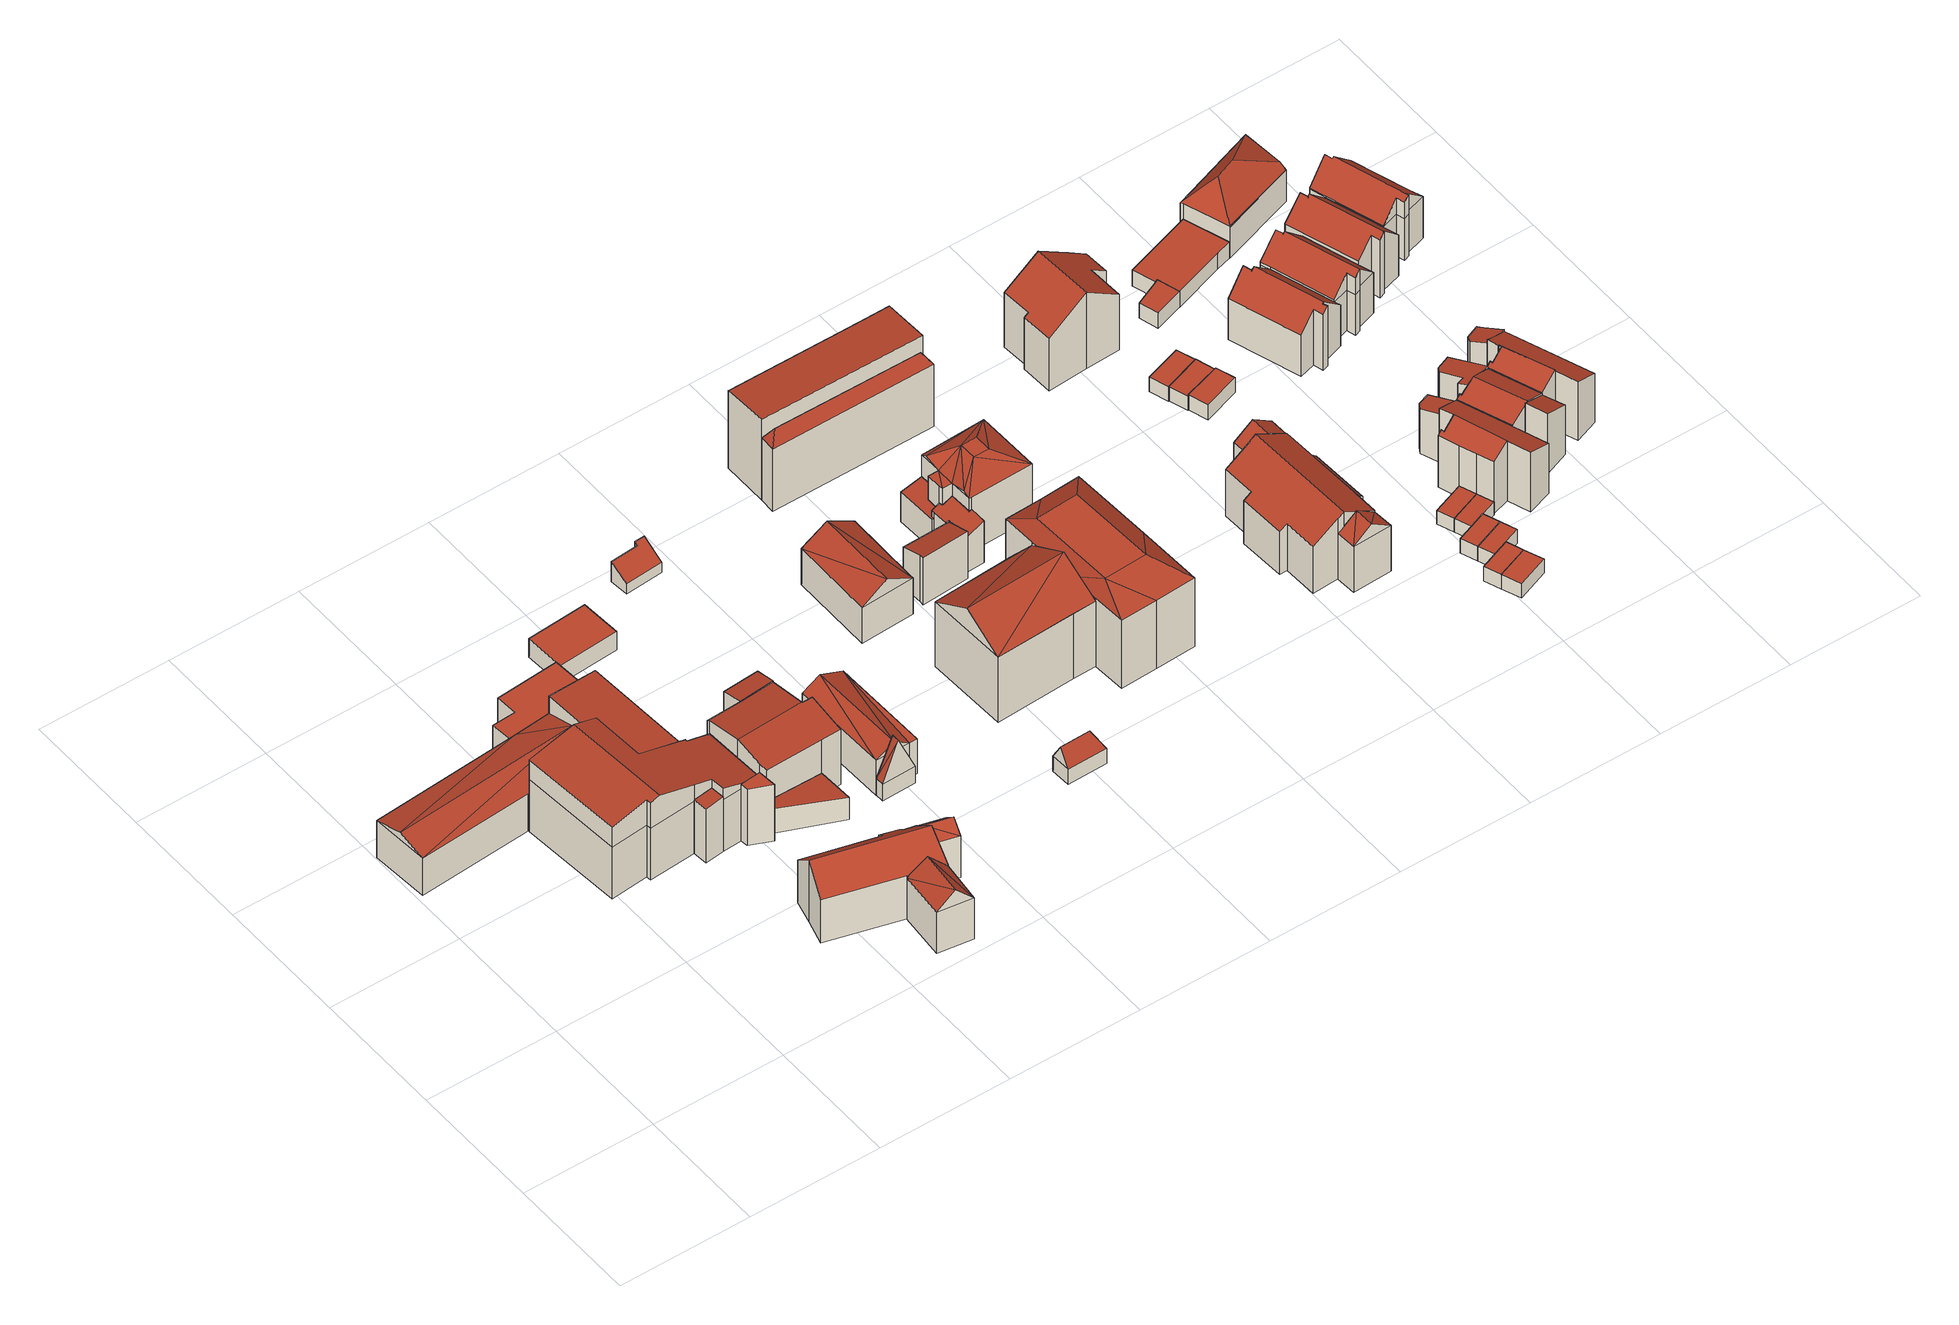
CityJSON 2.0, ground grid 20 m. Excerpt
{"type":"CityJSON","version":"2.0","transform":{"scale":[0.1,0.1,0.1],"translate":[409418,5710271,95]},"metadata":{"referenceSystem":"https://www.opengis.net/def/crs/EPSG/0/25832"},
"CityObjects":{
"building1":{"type":"Building","attributes":{"Gemeindeschluessel":"05978036","Geometrietyp2DReferenz":"3000","function":"31001_2000","roofType":"5000","measuredHeight":7.83},"geometry":[{"type":"MultiSurface","lod":"2","boundaries":[[[0,1,2,3]],[[1,4,5,2]],[[4,6,7,5]],[[6,8,9,7]],[[8,10,11,9]],[[10,0,3,11]],[[12,1,0]],[[12,0,13]],[[13,0,10]],[[8,6,4,12]],[[12,13,8]],[[1,12,4]],[[8,13,10]],[[3,2,5,7,9,11]]],"semantics":{"surfaces":[{"type":"WallSurface"},{"type":"RoofSurface"},{"type":"GroundSurface"}],"values":[0,0,0,0,0,0,1,1,1,1,1,0,0,2]}}]},
"building2":{"type":"Building","attributes":{"Gemeindeschluessel":"05978036","Geometrietyp2DReferenz":"3000","function":"31001_1100"},"children":["building2-1","building2-2","building2-3"]},
"building2-1":{"type":"BuildingPart","attributes":{"roofType":"2100","measuredHeight":9.57},"parents":["building2"],"geometry":[{"type":"MultiSurface","lod":"2","boundaries":[[[14,15,16,17,18]],[[15,19,20,21,16]],[[22,19,15,14]],[[17,16,21,23]],[[24,23,21,20]],[[24,20,19,22]],[[18,17,23,24]],[[18,24,22,14]]],"semantics":{"surfaces":[{"type":"WallSurface"},{"type":"RoofSurface"},{"type":"GroundSurface"},{"type":"ClosureSurface"}],"values":[0,0,1,2,3,3,3,3]}}]},
"building2-2":{"type":"BuildingPart","attributes":{"roofType":"1000","measuredHeight":9.92},"parents":["building2"],"geometry":[{"type":"MultiSurface","lod":"2","boundaries":[[[25,26,27,28,29]],[[30,31,32,33,34]],[[31,25,29,32]],[[31,30,35,26,25]],[[29,28,33,32]],[[34,35,30]],[[34,33,28,27]],[[27,26,35,34]]],"semantics":{"surfaces":[{"type":"WallSurface"},{"type":"RoofSurface"},{"type":"GroundSurface"},{"type":"ClosureSurface"}],"values":[0,0,0,1,2,0,3,3]}}]},
"building2-3":{"type":"BuildingPart","attributes":{"roofType":"5000","measuredHeight":13.91},"parents":["building2"],"geometry":[{"type":"MultiSurface","lod":"2","boundaries":[[[20,36,37,21]],[[36,38,39,37]],[[38,40,41,39]],[[40,42,43,41]],[[42,44,45,43]],[[44,46,47,45]],[[46,48,49,47]],[[48,50,51,49]],[[50,52,53,51]],[[52,34,33,53]],[[27,18,17,28]],[[54,55,56,57,58,59]],[[52,60,61,62,63,55,54,64,65,66,67,35,34]],[[27,26,67,66,14,18]],[[20,19,64,54,59,36]],[[42,56,55,63,44]],[[44,63,62,46]],[[46,62,61,48]],[[48,61,60,50]],[[50,60,52]],[[36,59,58,38]],[[38,58,57,40]],[[40,57,56,42]],[[23,21,37,39,41,43,45,47,49,51,53,33,28,17]],[[21,23,24,20]],[[28,33,34,27]],[[23,17,18,24]],[[26,35,67]],[[34,35,26,27]],[[22,14,66,65]],[[18,14,22,24]],[[19,22,65,64]],[[24,22,19,20]]],"semantics":{"surfaces":[{"type":"WallSurface"},{"type":"RoofSurface"},{"type":"GroundSurface"},{"type":"ClosureSurface"}],"values":[0,0,0,0,0,0,0,0,0,0,0,1,1,0,0,0,0,0,0,0,0,0,0,2,3,3,3,0,3,0,3,0,3]}}]},
"building3":{"type":"Building","attributes":{"Gemeindeschluessel":"05978036","Geometrietyp2DReferenz":"3000","function":"31001_2000","roofType":"2100","measuredHeight":9.12},"geometry":[{"type":"MultiSurface","lod":"2","boundaries":[[[68,69,70,71]],[[69,72,73,70]],[[72,74,75,73]],[[74,76,77,75]],[[76,78,79,77]],[[78,68,71,79]],[[78,76,74,72,69,68]],[[71,70,73,75,77,79]]],"semantics":{"surfaces":[{"type":"WallSurface"},{"type":"RoofSurface"},{"type":"GroundSurface"}],"values":[0,0,0,0,0,0,1,2]}}]},
"building4":{"type":"Building","attributes":{"Gemeindeschluessel":"05978036","Geometrietyp2DReferenz":"3000","function":"31001_2000","roofType":"1000","measuredHeight":4.93},"geometry":[{"type":"MultiSurface","lod":"2","boundaries":[[[80,81,82,83]],[[81,84,85,82]],[[84,86,87,85]],[[86,88,89,87]],[[88,90,91,89]],[[90,92,93,91]],[[92,80,83,93]],[[92,90,88,86,84,81,80]],[[83,82,85,87,89,91,93]]],"semantics":{"surfaces":[{"type":"WallSurface"},{"type":"RoofSurface"},{"type":"GroundSurface"}],"values":[0,0,0,0,0,0,0,1,2]}}]},
"building5":{"type":"Building","attributes":{"Gemeindeschluessel":"05978036","Geometrietyp2DReferenz":"3000","function":"31001_1000"},"children":["building5-1","building5-2","building5-3"]},
"building5-1":{"type":"BuildingPart","attributes":{"roofType":"3100","measuredHeight":8.98},"parents":["building5"],"geometry":[{"type":"MultiSurface","lod":"2","boundaries":[[[94,95,96,97]],[[98,99,100,101]],[[99,94,97,100]],[[94,99,102]],[[103,94,102]],[[94,103,95]],[[98,102,99]],[[102,98,103]],[[97,96,101,100]],[[101,96,95,98]],[[103,98,95]]],"semantics":{"surfaces":[{"type":"WallSurface"},{"type":"RoofSurface"},{"type":"GroundSurface"},{"type":"ClosureSurface"}],"values":[0,0,0,0,1,1,1,1,2,3,3]}}]},
"building5-2":{"type":"BuildingPart","attributes":{"roofType":"3100","measuredHeight":10.87},"parents":["building5"],"geometry":[{"type":"MultiSurface","lod":"2","boundaries":[[[104,105,106,107]],[[105,108,109,106]],[[108,110,111,109]],[[110,112,113,111]],[[112,114,115,113]],[[114,116,117,115]],[[116,118,98,101,117]],[[119,120,121,96,95]],[[120,122,123,124,121]],[[125,104,107,126,127]],[[120,119,103,118,116,114,112,110,108,105]],[[105,104,125,128,129,122,120]],[[107,106,109,111,113,115,117,101,96,121,124,126]],[[95,103,119]],[[103,98,118]],[[95,96,101,98]],[[95,98,103]],[[127,128,125]],[[129,123,122]],[[127,126,124,123]],[[127,123,129,128]]],"semantics":{"surfaces":[{"type":"WallSurface"},{"type":"RoofSurface"},{"type":"GroundSurface"},{"type":"ClosureSurface"}],"values":[0,0,0,0,0,0,0,0,0,0,1,1,2,0,0,3,3,0,0,3,3]}}]},
"building5-3":{"type":"BuildingPart","attributes":{"roofType":"3100","measuredHeight":9.84},"parents":["building5"],"geometry":[{"type":"MultiSurface","lod":"2","boundaries":[[[130,127,126,131]],[[123,132,133,124]],[[132,130,131,133]],[[130,132,134]],[[127,134,135,128]],[[134,127,130]],[[135,132,123,129]],[[132,135,134]],[[131,126,124,133]],[[124,126,127,123]],[[135,129,128]],[[128,129,123,127]]],"semantics":{"surfaces":[{"type":"WallSurface"},{"type":"RoofSurface"},{"type":"GroundSurface"},{"type":"ClosureSurface"}],"values":[0,0,0,0,1,1,1,1,2,3,0,3]}}]},
"building6":{"type":"Building","attributes":{"Gemeindeschluessel":"05978036","Geometrietyp2DReferenz":"3000","function":"31001_2000"},"children":["building6-1","building6-2"]},
"building6-1":{"type":"BuildingPart","attributes":{"roofType":"3100","measuredHeight":10.81},"parents":["building6"],"geometry":[{"type":"MultiSurface","lod":"2","boundaries":[[[136,137,138,139,140]],[[141,142,143,144,145]],[[142,146,147,143]],[[146,148,149,147]],[[148,150,151,149]],[[150,152,153,151]],[[152,154,155,153]],[[154,156,157,155]],[[156,158,159,157]],[[158,160,161,159]],[[160,162,163,161]],[[162,136,140,163]],[[158,156,154,152,150,148,146]],[[146,142,141,137,136,162,160,158]],[[140,139,144,143,147,149,151,153,155,157,159,161,163]],[[145,138,137,141]],[[145,144,139,138]]],"semantics":{"surfaces":[{"type":"WallSurface"},{"type":"RoofSurface"},{"type":"GroundSurface"},{"type":"ClosureSurface"}],"values":[0,0,0,0,0,0,0,0,0,0,0,0,1,1,2,0,3]}}]},
"building6-2":{"type":"BuildingPart","attributes":{"roofType":"2100","measuredHeight":4.28},"parents":["building6"],"geometry":[{"type":"MultiSurface","lod":"2","boundaries":[[[164,165,166,167]],[[165,168,169,166]],[[168,145,144,169]],[[138,164,167,139]],[[138,145,168,165,164]],[[167,166,169,144,139]],[[138,139,144,145]]],"semantics":{"surfaces":[{"type":"WallSurface"},{"type":"RoofSurface"},{"type":"GroundSurface"},{"type":"ClosureSurface"}],"values":[0,0,0,0,1,2,3]}}]},
"building7":{"type":"Building","attributes":{"Gemeindeschluessel":"05978036","Geometrietyp2DReferenz":"3000","function":"31001_2000","roofType":"2100","measuredHeight":8.6},"geometry":[{"type":"MultiSurface","lod":"2","boundaries":[[[170,171,172,173]],[[171,174,175,172]],[[174,176,177,175]],[[176,178,179,177]],[[178,170,173,179]],[[178,176,174,171,170]],[[173,172,175,177,179]]],"semantics":{"surfaces":[{"type":"WallSurface"},{"type":"RoofSurface"},{"type":"GroundSurface"}],"values":[0,0,0,0,0,1,2]}}]},
"building8":{"type":"Building","attributes":{"Gemeindeschluessel":"05978036","Geometrietyp2DReferenz":"3000","function":"31001_2000","roofType":"1000","measuredHeight":3.23},"geometry":[{"type":"MultiSurface","lod":"2","boundaries":[[[180,181,182,183]],[[181,184,185,182]],[[184,186,187,185]],[[186,180,183,187]],[[186,184,181,180]],[[183,182,185,187]]],"semantics":{"surfaces":[{"type":"WallSurface"},{"type":"RoofSurface"},{"type":"GroundSurface"}],"values":[0,0,0,0,1,2]}}]},
"building9":{"type":"Building","attributes":{"Gemeindeschluessel":"05978036","Geometrietyp2DReferenz":"3000","function":"31001_9998","roofType":"3100","measuredHeight":8.99},"geometry":[{"type":"MultiSurface","lod":"2","boundaries":[[[188,189,190,191]],[[189,192,193,190]],[[192,194,195,193]],[[194,188,191,195]],[[192,189,196]],[[188,194,197]],[[197,189,188]],[[189,197,196]],[[194,196,197]],[[196,194,192]],[[191,190,193,195]]],"semantics":{"surfaces":[{"type":"WallSurface"},{"type":"RoofSurface"},{"type":"GroundSurface"}],"values":[0,0,0,0,0,0,1,1,1,1,2]}}]},
"building10":{"type":"Building","attributes":{"Gemeindeschluessel":"05978036","Geometrietyp2DReferenz":"3000","function":"31001_1100","roofType":"5000","measuredHeight":7.71},"geometry":[{"type":"MultiSurface","lod":"2","boundaries":[[[198,199,200,201]],[[199,202,203,200]],[[202,204,205,203]],[[204,206,207,205]],[[206,198,201,207]],[[202,206,204]],[[202,208,206]],[[208,202,209]],[[209,198,208]],[[198,209,199]],[[198,206,208]],[[202,199,209]],[[201,200,203,205,207]]],"semantics":{"surfaces":[{"type":"WallSurface"},{"type":"RoofSurface"},{"type":"GroundSurface"}],"values":[0,0,0,0,0,1,1,1,1,1,0,0,2]}}]},
"building11":{"type":"Building","attributes":{"Gemeindeschluessel":"05978036","Geometrietyp2DReferenz":"3000","function":"31001_2460","roofType":"2100","measuredHeight":3.79},"geometry":[{"type":"MultiSurface","lod":"2","boundaries":[[[210,211,212,213]],[[211,214,215,212]],[[214,216,217,215]],[[216,218,219,217]],[[218,220,221,219]],[[220,210,213,221]],[[220,218,216,214,211,210]],[[213,212,215,217,219,221]]],"semantics":{"surfaces":[{"type":"WallSurface"},{"type":"RoofSurface"},{"type":"GroundSurface"}],"values":[0,0,0,0,0,0,1,2]}}]},
"building12":{"type":"Building","attributes":{"Gemeindeschluessel":"05978036","Geometrietyp2DReferenz":"3000","function":"31001_2460","roofType":"5000","measuredHeight":5.43},"geometry":[{"type":"MultiSurface","lod":"2","boundaries":[[[222,223,224,225]],[[223,226,227,224]],[[226,228,229,227]],[[228,230,231,229]],[[230,222,225,231]],[[232,233,230,228]],[[232,228,226]],[[226,233,232]],[[223,233,226]],[[233,223,222]],[[233,222,230]],[[225,224,227,229,231]]],"semantics":{"surfaces":[{"type":"WallSurface"},{"type":"RoofSurface"},{"type":"GroundSurface"}],"values":[0,0,0,0,0,1,1,1,1,1,0,2]}}]},
"building13":{"type":"Building","attributes":{"Gemeindeschluessel":"05978036","Geometrietyp2DReferenz":"3000","function":"31001_1000","roofType":"5000","measuredHeight":8.97},"geometry":[{"type":"MultiSurface","lod":"2","boundaries":[[[234,235,236,237]],[[235,238,239,236]],[[238,240,241,239]],[[240,242,243,241]],[[242,234,237,243]],[[240,238,235,244]],[[244,245,240]],[[244,234,245]],[[245,234,242]],[[234,244,235]],[[240,245,242]],[[237,236,239,241,243]]],"semantics":{"surfaces":[{"type":"WallSurface"},{"type":"RoofSurface"},{"type":"GroundSurface"}],"values":[0,0,0,0,0,1,1,1,1,0,0,2]}}]},
"building14":{"type":"Building","attributes":{"Gemeindeschluessel":"05978036","Geometrietyp2DReferenz":"3000","function":"31001_1000"},"children":["building14-1","building14-2"]},
"building14-1":{"type":"BuildingPart","attributes":{"roofType":"3100","measuredHeight":15.19},"parents":["building14"],"geometry":[{"type":"MultiSurface","lod":"2","boundaries":[[[246,247,248,249]],[[247,250,251,248]],[[250,252,253,251]],[[252,254,255,253]],[[254,256,257,255]],[[256,258,259,257]],[[250,260,246,261,262]],[[262,263,250]],[[263,262,264,258]],[[258,265,254,252,263]],[[254,265,256]],[[256,265,258]],[[247,260,250]],[[246,260,247]],[[250,263,252]],[[248,251,253,255,257,259,266,249]],[[266,259,258,267]],[[249,266,267,246]],[[264,262,261,268]],[[258,264,268,267]],[[267,268,261,246]]],"semantics":{"surfaces":[{"type":"WallSurface"},{"type":"RoofSurface"},{"type":"GroundSurface"},{"type":"ClosureSurface"}],"values":[0,0,0,0,0,0,1,1,1,1,0,0,0,0,0,2,3,3,0,3,3]}}]},
"building14-2":{"type":"BuildingPart","attributes":{"roofType":"9999","measuredHeight":15.16},"parents":["building14"],"geometry":[{"type":"MultiSurface","lod":"2","boundaries":[[[269,259,258]],[[269,270,271,259]],[[270,272,273,271]],[[272,274,275,273]],[[274,276,277,275]],[[276,278,279,277]],[[278,280,281,279]],[[280,282,283,281]],[[282,284,249,283]],[[284,246,249]],[[274,272,285,286]],[[272,270,285]],[[278,276,287]],[[276,274,286,287]],[[280,278,287,288]],[[282,280,288]],[[270,269,264,268,288,285]],[[268,261,284,282,288]],[[288,287,286,285]],[[266,259,271,273,275,277,279,281,283,249]],[[269,258,264]],[[258,259,266,267]],[[258,267,268,264]],[[261,246,284]],[[249,246,267,266]],[[267,246,261,268]]],"semantics":{"surfaces":[{"type":"WallSurface"},{"type":"RoofSurface"},{"type":"GroundSurface"},{"type":"ClosureSurface"}],"values":[0,0,0,0,0,0,0,0,0,0,1,1,1,1,1,1,1,1,1,2,0,3,3,0,3,3]}}]},
"building15":{"type":"Building","attributes":{"Gemeindeschluessel":"05978036","Geometrietyp2DReferenz":"3000","function":"31001_2460","roofType":"2100","measuredHeight":8.36},"geometry":[{"type":"MultiSurface","lod":"2","boundaries":[[[289,290,291,292]],[[290,293,294,291]],[[293,295,296,294]],[[295,297,298,296]],[[297,299,300,298]],[[299,289,292,300]],[[299,297,295,293,290,289]],[[292,291,294,296,298,300]]],"semantics":{"surfaces":[{"type":"WallSurface"},{"type":"RoofSurface"},{"type":"GroundSurface"}],"values":[0,0,0,0,0,0,1,2]}}]},
"building16":{"type":"Building","attributes":{"Gemeindeschluessel":"05978036","Geometrietyp2DReferenz":"3000","function":"31001_1000","roofType":"2100","measuredHeight":7.34},"geometry":[{"type":"MultiSurface","lod":"2","boundaries":[[[301,302,303,304]],[[302,305,306,303]],[[305,307,308,306]],[[307,309,310,308]],[[309,311,312,310]],[[311,313,314,312]],[[313,315,316,314]],[[315,317,318,316]],[[317,319,320,318]],[[319,321,322,320]],[[321,301,304,322]],[[321,319,317,315,313,311,309,307,305,302,301]],[[304,303,306,308,310,312,314,316,318,320,322]]],"semantics":{"surfaces":[{"type":"WallSurface"},{"type":"RoofSurface"},{"type":"GroundSurface"}],"values":[0,0,0,0,0,0,0,0,0,0,0,1,2]}}]},
"building17":{"type":"Building","attributes":{"Gemeindeschluessel":"05978036","Geometrietyp2DReferenz":"3000","function":"31001_1000","roofType":"2100","measuredHeight":5.91},"geometry":[{"type":"MultiSurface","lod":"2","boundaries":[[[323,324,325,326]],[[324,327,328,325]],[[327,329,330,328]],[[329,331,332,330]],[[331,333,334,332]],[[333,335,336,334]],[[335,337,338,336]],[[337,323,326,338]],[[337,335,333,331,329,327,324,323]],[[326,325,328,330,332,334,336,338]]],"semantics":{"surfaces":[{"type":"WallSurface"},{"type":"RoofSurface"},{"type":"GroundSurface"}],"values":[0,0,0,0,0,0,0,0,1,2]}}]},
"building18":{"type":"Building","attributes":{"Gemeindeschluessel":"05978036","Geometrietyp2DReferenz":"3000","function":"31001_1000","roofType":"5000","measuredHeight":11.69},"geometry":[{"type":"MultiSurface","lod":"2","boundaries":[[[339,340,341,342]],[[340,343,344,341]],[[343,345,346,344]],[[345,347,348,346]],[[347,349,350,348]],[[349,351,352,350]],[[351,353,354,352]],[[353,355,356,354]],[[355,357,358,356]],[[357,339,342,358]],[[359,345,360]],[[359,349,347,345]],[[349,359,361]],[[362,361,359]],[[362,351,361]],[[362,339,351]],[[339,362,363]],[[339,353,351]],[[353,339,357,355]],[[343,362,364]],[[343,363,362]],[[363,343,340]],[[343,360,345]],[[360,343,364]],[[359,360,364,362]],[[349,361,351]],[[339,363,340]],[[342,341,344,346,348,350,352,354,356,358]]],"semantics":{"surfaces":[{"type":"WallSurface"},{"type":"RoofSurface"},{"type":"GroundSurface"}],"values":[0,0,0,0,0,0,0,0,0,0,1,1,1,1,1,1,1,1,1,1,1,1,1,1,1,0,0,2]}}]},
"building19":{"type":"Building","attributes":{"Gemeindeschluessel":"05978036","Geometrietyp2DReferenz":"3000","function":"31001_1000"},"children":["building19-1","building19-2"]},
"building19-1":{"type":"BuildingPart","attributes":{"roofType":"2100","measuredHeight":14.2},"parents":["building19"],"geometry":[{"type":"MultiSurface","lod":"2","boundaries":[[[365,366,367,368,369]],[[366,370,371,367]],[[370,372,373,371]],[[372,374,375,373]],[[374,376,377,378,375]],[[376,374,372,370,366,365]],[[368,367,371,373,375,378]],[[369,377,376,365]],[[369,368,378,377]]],"semantics":{"surfaces":[{"type":"WallSurface"},{"type":"RoofSurface"},{"type":"GroundSurface"},{"type":"ClosureSurface"}],"values":[0,0,0,0,0,1,2,0,3]}}]},
"building19-2":{"type":"BuildingPart","attributes":{"roofType":"5000","measuredHeight":12.97},"parents":["building19"],"geometry":[{"type":"MultiSurface","lod":"2","boundaries":[[[379,380,381,382]],[[380,369,368,381]],[[377,379,382,378]],[[383,384,377,369]],[[383,369,380]],[[384,383,380,379]],[[384,379,377]],[[382,381,368,378]],[[378,368,369,377]]],"semantics":{"surfaces":[{"type":"WallSurface"},{"type":"RoofSurface"},{"type":"GroundSurface"},{"type":"ClosureSurface"}],"values":[0,0,0,1,1,1,1,2,3]}}]},
"building20":{"type":"Building","attributes":{"Gemeindeschluessel":"05978036","Geometrietyp2DReferenz":"3000","function":"31001_1000"},"children":["building20-1","building20-2","building20-3","building20-4"]},
"building20-1":{"type":"BuildingPart","attributes":{"roofType":"5000","measuredHeight":11.21},"parents":["building20"],"geometry":[{"type":"MultiSurface","lod":"2","boundaries":[[[385,386,387,388]],[[386,389,390,387]],[[389,391,392,390]],[[391,393,394,392]],[[393,395,396,397,394]],[[398,399,400,401,402,403]],[[404,405,406,407,408]],[[405,385,388,406]],[[409,410,411,399,398,412,413,414,415,416]],[[416,395,393,391,389,386,385,405,404,409]],[[388,387,390,392,394,397,417,418,419,402,401,420,407,406]],[[421,396,395,416]],[[417,397,396,421]],[[412,422,413]],[[415,421,416]],[[414,418,417,421,415]],[[422,423,419,418,414,413]],[[403,423,422,412,398]],[[403,402,419,423]],[[424,410,409]],[[411,400,399]],[[420,401,400,425]],[[425,400,411,410,424]],[[404,408,425,424,409]],[[420,425,408,407]]],"semantics":{"surfaces":[{"type":"WallSurface"},{"type":"RoofSurface"},{"type":"GroundSurface"},{"type":"ClosureSurface"}],"values":[0,0,0,0,0,0,0,0,1,1,2,0,3,0,0,3,3,0,3,0,0,3,3,0,3]}}]},
"building20-2":{"type":"BuildingPart","attributes":{"roofType":"3100","measuredHeight":10.26},"parents":["building20"],"geometry":[{"type":"MultiSurface","lod":"2","boundaries":[[[396,426,427,397]],[[426,428,429,427]],[[428,430,431,429]],[[430,422,419,431]],[[428,426,396,421,415,432]],[[432,413,422,430,428]],[[418,417,397,427,429,431,419]],[[415,414,432]],[[396,397,417,421]],[[421,417,418,414,415]],[[414,413,432]],[[418,419,422,413,414]]],"semantics":{"surfaces":[{"type":"WallSurface"},{"type":"RoofSurface"},{"type":"GroundSurface"},{"type":"ClosureSurface"}],"values":[0,0,0,0,1,1,2,0,3,3,0,3]}}]},
"building20-3":{"type":"BuildingPart","attributes":{"roofType":"2100","measuredHeight":7.71},"parents":["building20"],"geometry":[{"type":"MultiSurface","lod":"2","boundaries":[[[433,434,435,436]],[[434,437,438,435]],[[437,403,402,438]],[[403,437,434,433,423]],[[419,436,435,438,402]],[[433,436,419,423]],[[419,402,403,423]]],"semantics":{"surfaces":[{"type":"WallSurface"},{"type":"RoofSurface"},{"type":"GroundSurface"},{"type":"ClosureSurface"}],"values":[0,0,0,1,2,3,3]}}]},
"building20-4":{"type":"BuildingPart","attributes":{"roofType":"3100","measuredHeight":10.27},"parents":["building20"],"geometry":[{"type":"MultiSurface","lod":"2","boundaries":[[[439,408,407,440]],[[400,441,442,401]],[[441,439,440,442]],[[439,441,443]],[[444,439,443]],[[439,444,410,424,408]],[[400,443,441]],[[443,400,411,444]],[[440,407,420,401,442]],[[401,420,425,400]],[[420,407,408,425]],[[408,424,425]],[[411,410,444]],[[425,424,410,411,400]]],"semantics":{"surfaces":[{"type":"WallSurface"},{"type":"RoofSurface"},{"type":"GroundSurface"},{"type":"ClosureSurface"}],"values":[0,0,0,0,1,1,1,1,2,3,3,0,0,3]}}]},
"building21":{"type":"Building","attributes":{"Gemeindeschluessel":"05978036","Geometrietyp2DReferenz":"3000","function":"51009_1611","roofType":"1000","measuredHeight":2.51},"geometry":[{"type":"MultiSurface","lod":"2","boundaries":[[[445,446,447,448]],[[446,449,450,447]],[[449,451,452,450]],[[451,453,454,452]],[[453,445,448,454]],[[453,451,449,446,445]],[[448,447,450,452,454]]],"semantics":{"surfaces":[{"type":"WallSurface"},{"type":"RoofSurface"},{"type":"GroundSurface"}],"values":[0,0,0,0,0,1,2]}}]},
"building22":{"type":"Building","attributes":{"Gemeindeschluessel":"05978036","Geometrietyp2DReferenz":"3000","function":"51009_1611","roofType":"1000","measuredHeight":2.5},"geometry":[{"type":"MultiSurface","lod":"2","boundaries":[[[445,453,454,448]],[[453,455,456,454]],[[455,457,458,456]],[[457,445,448,458]],[[457,455,453,445]],[[448,454,456,458]]],"semantics":{"surfaces":[{"type":"WallSurface"},{"type":"RoofSurface"},{"type":"GroundSurface"}],"values":[0,0,0,0,1,2]}}]},
"building23":{"type":"Building","attributes":{"Gemeindeschluessel":"05978036","Geometrietyp2DReferenz":"3000","function":"31001_1100","roofType":"3100","measuredHeight":13.41},"geometry":[{"type":"MultiSurface","lod":"2","boundaries":[[[459,460,461,462]],[[460,463,464,461]],[[463,465,466,464]],[[465,467,468,466]],[[467,469,470,468]],[[469,471,472,470]],[[471,473,474,472]],[[473,475,476,474]],[[475,477,478,476]],[[477,479,480,478]],[[479,459,462,480]],[[475,473,471,469,467,465,463]],[[463,460,459,479,477,475]],[[462,461,464,466,468,470,472,474,476,478,480]]],"semantics":{"surfaces":[{"type":"WallSurface"},{"type":"RoofSurface"},{"type":"GroundSurface"}],"values":[0,0,0,0,0,0,0,0,0,0,0,1,1,2]}}]},
"building24":{"type":"Building","attributes":{"Gemeindeschluessel":"05978036","Geometrietyp2DReferenz":"3000","function":"51009_1611","roofType":"1000","measuredHeight":2.48},"geometry":[{"type":"MultiSurface","lod":"2","boundaries":[[[481,482,483,484]],[[482,485,486,483]],[[485,487,488,486]],[[487,489,490,488]],[[489,481,484,490]],[[489,487,485,482,481]],[[484,483,486,488,490]]],"semantics":{"surfaces":[{"type":"WallSurface"},{"type":"RoofSurface"},{"type":"GroundSurface"}],"values":[0,0,0,0,0,1,2]}}]},
"building25":{"type":"Building","attributes":{"Gemeindeschluessel":"05978036","Geometrietyp2DReferenz":"3000","function":"31001_2460","roofType":"1000","measuredHeight":2.43},"geometry":[{"type":"MultiSurface","lod":"2","boundaries":[[[491,492,493,494]],[[492,495,496,493]],[[495,497,498,496]],[[497,491,494,498]],[[497,495,492,491]],[[494,493,496,498]]],"semantics":{"surfaces":[{"type":"WallSurface"},{"type":"RoofSurface"},{"type":"GroundSurface"}],"values":[0,0,0,0,1,2]}}]},
"building26":{"type":"Building","attributes":{"Gemeindeschluessel":"05978036","Geometrietyp2DReferenz":"3000","function":"51009_1611","roofType":"1000","measuredHeight":2.49},"geometry":[{"type":"MultiSurface","lod":"2","boundaries":[[[449,481,484,450]],[[481,489,490,484]],[[489,499,500,490]],[[499,451,452,500]],[[451,449,450,452]],[[451,499,489,481,449]],[[450,484,490,500,452]]],"semantics":{"surfaces":[{"type":"WallSurface"},{"type":"RoofSurface"},{"type":"GroundSurface"}],"values":[0,0,0,0,0,1,2]}}]},
"building27":{"type":"Building","attributes":{"Gemeindeschluessel":"05978036","Geometrietyp2DReferenz":"3000","function":"31001_2460","roofType":"1000","measuredHeight":2.56},"geometry":[{"type":"MultiSurface","lod":"2","boundaries":[[[501,502,503,504]],[[502,505,506,503]],[[505,507,508,506]],[[507,509,510,508]],[[509,501,504,510]],[[509,507,505,502,501]],[[504,503,506,508,510]]],"semantics":{"surfaces":[{"type":"WallSurface"},{"type":"RoofSurface"},{"type":"GroundSurface"}],"values":[0,0,0,0,0,1,2]}}]},
"building28":{"type":"Building","attributes":{"Gemeindeschluessel":"05978036","Geometrietyp2DReferenz":"3000","function":"31001_2460","roofType":"1000","measuredHeight":2.6},"geometry":[{"type":"MultiSurface","lod":"2","boundaries":[[[511,512,513,514]],[[512,515,516,513]],[[515,517,518,516]],[[517,519,520,518]],[[519,511,514,520]],[[519,517,515,512,511]],[[514,513,516,518,520]]],"semantics":{"surfaces":[{"type":"WallSurface"},{"type":"RoofSurface"},{"type":"GroundSurface"}],"values":[0,0,0,0,0,1,2]}}]},
"building29":{"type":"Building","attributes":{"Gemeindeschluessel":"05978036","Geometrietyp2DReferenz":"3000","function":"51009_1611","roofType":"1000","measuredHeight":2.33},"geometry":[{"type":"MultiSurface","lod":"2","boundaries":[[[521,522,523,524]],[[522,525,526,523]],[[525,527,528,526]],[[527,521,524,528]],[[527,525,522,521]],[[524,523,526,528]]],"semantics":{"surfaces":[{"type":"WallSurface"},{"type":"RoofSurface"},{"type":"GroundSurface"}],"values":[0,0,0,0,1,2]}}]},
"building30":{"type":"Building","attributes":{"Gemeindeschluessel":"05978036","Geometrietyp2DReferenz":"3000","function":"51009_1611","roofType":"1000","measuredHeight":2.35},"geometry":[{"type":"MultiSurface","lod":"2","boundaries":[[[529,521,524,530]],[[521,527,528,524]],[[527,531,532,528]],[[531,533,534,532]],[[533,529,530,534]],[[533,531,527,521,529]],[[530,524,528,532,534]]],"semantics":{"surfaces":[{"type":"WallSurface"},{"type":"RoofSurface"},{"type":"GroundSurface"}],"values":[0,0,0,0,0,1,2]}}]},
"building31":{"type":"Building","attributes":{"Gemeindeschluessel":"05978036","Geometrietyp2DReferenz":"3000","function":"31001_1000"},"children":["building31-1","building31-2","building31-3"]},
"building31-1":{"type":"BuildingPart","attributes":{"roofType":"2100","measuredHeight":10.56},"parents":["building31"],"geometry":[{"type":"MultiSurface","lod":"2","boundaries":[[[535,536,537,538,539]],[[536,540,541,537]],[[540,542,543,541]],[[542,544,545,543]],[[544,546,547,545]],[[548,549,550,551]],[[549,552,553,550]],[[552,554,555,553]],[[554,556,555]],[[552,549,548,546,544,542,540,536,535,554]],[[538,537,541,543,545,547,551,550,553,555]],[[535,539,556,554]],[[539,538,555,556]],[[551,547,546,548]]],"semantics":{"surfaces":[{"type":"WallSurface"},{"type":"RoofSurface"},{"type":"GroundSurface"},{"type":"ClosureSurface"}],"values":[0,0,0,0,0,0,0,0,0,1,2,0,3,3]}}]},
"building31-2":{"type":"BuildingPart","attributes":{"roofType":"2100","measuredHeight":10.7},"parents":["building31"],"geometry":[{"type":"MultiSurface","lod":"2","boundaries":[[[557,558,559,547,546]],[[558,560,561,559]],[[560,562,563,561]],[[562,564,565,563]],[[564,566,567,565]],[[566,568,569,567]],[[568,570,548,551,569]],[[570,568,566,564,562,560,558,557]],[[547,559,561,563,565,567,569,551]],[[557,546,548,570]],[[546,547,551,548]]],"semantics":{"surfaces":[{"type":"WallSurface"},{"type":"RoofSurface"},{"type":"GroundSurface"},{"type":"ClosureSurface"}],"values":[0,0,0,0,0,0,0,1,2,0,3]}}]},
"building31-3":{"type":"BuildingPart","attributes":{"roofType":"2100","measuredHeight":8.75},"parents":["building31"],"geometry":[{"type":"MultiSurface","lod":"2","boundaries":[[[571,572,573,574]],[[572,539,538,573]],[[556,575,576,555]],[[575,571,574,576]],[[575,556,539,572,571]],[[574,573,538,555,576]],[[556,555,538,539]]],"semantics":{"surfaces":[{"type":"WallSurface"},{"type":"RoofSurface"},{"type":"GroundSurface"},{"type":"ClosureSurface"}],"values":[0,0,0,0,1,2,3]}}]},
"building32":{"type":"Building","attributes":{"Gemeindeschluessel":"05978036","Geometrietyp2DReferenz":"3000","function":"31001_2000","roofType":"1000","measuredHeight":2.78},"geometry":[{"type":"MultiSurface","lod":"2","boundaries":[[[577,578,579,580]],[[578,581,582,579]],[[581,583,584,582]],[[583,585,586,584]],[[585,577,580,586]],[[585,583,581,578,577]],[[580,579,582,584,586]]],"semantics":{"surfaces":[{"type":"WallSurface"},{"type":"RoofSurface"},{"type":"GroundSurface"}],"values":[0,0,0,0,0,1,2]}}]},
"building33":{"type":"Building","attributes":{"Gemeindeschluessel":"05978036","Geometrietyp2DReferenz":"3000","function":"31001_1000","roofType":"3100","measuredHeight":10.78},"geometry":[{"type":"MultiSurface","lod":"2","boundaries":[[[587,588,589,590]],[[588,591,592,589]],[[591,593,594,592]],[[593,595,596,594]],[[595,597,598,596]],[[597,599,600,598]],[[599,601,602,600]],[[601,603,604,602]],[[603,605,606,604]],[[605,607,608,606]],[[607,609,610,608]],[[609,611,612,610]],[[611,587,590,612]],[[607,605,603,601,599]],[[599,597,595,593,591,588,587,611,609,607]],[[590,589,592,594,596,598,600,602,604,606,608,610,612]]],"semantics":{"surfaces":[{"type":"WallSurface"},{"type":"RoofSurface"},{"type":"GroundSurface"}],"values":[0,0,0,0,0,0,0,0,0,0,0,0,0,1,1,2]}}]},
"building34":{"type":"Building","attributes":{"Gemeindeschluessel":"05978036","Geometrietyp2DReferenz":"3000","function":"31001_1000"},"children":["building34-1","building34-2","building34-3"]},
"building34-1":{"type":"BuildingPart","attributes":{"roofType":"2100","measuredHeight":10.51},"parents":["building34"],"geometry":[{"type":"MultiSurface","lod":"2","boundaries":[[[613,614,615,616]],[[614,617,618,619,615]],[[620,613,616,621]],[[620,622,623,617,614,613]],[[616,615,619,624,621]],[[623,618,617]],[[620,621,624,622]],[[622,624,619,618,623]]],"semantics":{"surfaces":[{"type":"WallSurface"},{"type":"RoofSurface"},{"type":"GroundSurface"},{"type":"ClosureSurface"}],"values":[0,0,0,1,2,0,3,3]}}]},
"building34-2":{"type":"BuildingPart","attributes":{"roofType":"2100","measuredHeight":9.31},"parents":["building34"],"geometry":[{"type":"MultiSurface","lod":"2","boundaries":[[[625,626,627,628]],[[626,629,630,627]],[[629,631,632,633,630]],[[634,635,636,637]],[[635,638,639,636]],[[638,640,641,639]],[[640,625,628,641]],[[640,638,635,634,642,643,631,629,626,625]],[[628,627,630,633,644,637,636,639,641]],[[643,632,631]],[[637,644,642,634]],[[644,633,632,643,642]]],"semantics":{"surfaces":[{"type":"WallSurface"},{"type":"RoofSurface"},{"type":"GroundSurface"},{"type":"ClosureSurface"}],"values":[0,0,0,0,0,0,0,1,2,0,3,3]}}]},
"building34-3":{"type":"BuildingPart","attributes":{"roofType":"3100","measuredHeight":10.41},"parents":["building34"],"geometry":[{"type":"MultiSurface","lod":"2","boundaries":[[[645,646,647,648]],[[646,649,650,647]],[[649,651,652,650]],[[651,653,654,652]],[[653,655,634,637,654]],[[632,656,620,621,633]],[[618,645,648,619]],[[657,656,632,643,658]],[[658,655,653,651,649,646,645,618,623,657]],[[648,647,650,652,654,637,644,633,621,624,619]],[[642,634,655,658]],[[644,637,634,642]],[[643,642,658]],[[644,642,643,632,633]],[[622,620,656,657]],[[624,621,620,622]],[[623,622,657]],[[618,619,624,622,623]]],"semantics":{"surfaces":[{"type":"WallSurface"},{"type":"RoofSurface"},{"type":"GroundSurface"},{"type":"ClosureSurface"}],"values":[0,0,0,0,0,0,0,1,1,2,0,3,0,3,0,3,0,3]}}]},
"building35":{"type":"Building","attributes":{"Gemeindeschluessel":"05978036","Geometrietyp2DReferenz":"3000","function":"31001_2000","roofType":"1000","measuredHeight":2.84},"geometry":[{"type":"MultiSurface","lod":"2","boundaries":[[[585,583,659,660]],[[583,581,661,659]],[[581,662,663,661]],[[662,664,665,663]],[[664,666,667,665]],[[666,668,669,667]],[[668,585,660,669]],[[668,666,664,662,581,583,585]],[[660,659,661,663,665,667,669]]],"semantics":{"surfaces":[{"type":"WallSurface"},{"type":"RoofSurface"},{"type":"GroundSurface"}],"values":[0,0,0,0,0,0,0,1,2]}}]},
"building36":{"type":"Building","attributes":{"Gemeindeschluessel":"05978036","Geometrietyp2DReferenz":"3000","function":"31001_1000","roofType":"5000","measuredHeight":10.93},"geometry":[{"type":"MultiSurface","lod":"2","boundaries":[[[670,671,672,673]],[[671,674,675,672]],[[674,676,677,675]],[[676,678,679,677]],[[678,680,681,679]],[[680,682,683,681]],[[682,684,685,683]],[[684,686,687,685]],[[686,688,604,687]],[[688,689,602,604]],[[689,690,691,602]],[[690,670,673,691]],[[692,693,694,695,696,697,698,699,700]],[[694,701,702,678,676,674,695]],[[678,702,680]],[[680,702,701,682]],[[682,701,694,693,684]],[[686,692,700,688]],[[688,700,699,689]],[[689,699,698,690]],[[690,698,697,670]],[[670,697,696,671]],[[671,696,695,674]],[[684,693,692,686]],[[673,672,675,677,679,681,683,685,687,604,602,691]]],"semantics":{"surfaces":[{"type":"WallSurface"},{"type":"RoofSurface"},{"type":"GroundSurface"}],"values":[0,0,0,0,0,0,0,0,0,0,0,0,1,1,0,0,0,0,0,0,0,0,0,0,2]}}]},
"building37":{"type":"Building","attributes":{"Gemeindeschluessel":"05978036","Geometrietyp2DReferenz":"3000","function":"31001_1000"},"children":["building37-1","building37-2","building37-3"]},
"building37-1":{"type":"BuildingPart","attributes":{"roofType":"2100","measuredHeight":10.41},"parents":["building37"],"geometry":[{"type":"MultiSurface","lod":"2","boundaries":[[[703,704,705,706]],[[704,707,708,705]],[[707,709,710,711,708]],[[712,713,714,715]],[[713,716,717,714]],[[716,718,719,717]],[[718,720,721,719]],[[720,718,716,713,712,722,709,707,704,703]],[[706,705,708,711,715,714,717,719,721]],[[722,710,709]],[[712,715,711,710,722]],[[706,721,720,703]]],"semantics":{"surfaces":[{"type":"WallSurface"},{"type":"RoofSurface"},{"type":"GroundSurface"},{"type":"ClosureSurface"}],"values":[0,0,0,0,0,0,0,1,2,0,3,3]}}]},
"building37-2":{"type":"BuildingPart","attributes":{"roofType":"2100","measuredHeight":10.49},"parents":["building37"],"geometry":[{"type":"MultiSurface","lod":"2","boundaries":[[[723,724,725,726]],[[724,727,728,725]],[[727,704,705,728]],[[704,703,706,705]],[[729,730,731,721,720]],[[730,732,733,731]],[[732,723,726,733]],[[732,730,729,703,704,727,724,723]],[[726,725,728,705,706,721,731,733]],[[720,703,729]],[[720,721,706,703]]],"semantics":{"surfaces":[{"type":"WallSurface"},{"type":"RoofSurface"},{"type":"GroundSurface"},{"type":"ClosureSurface"}],"values":[0,0,0,0,0,0,0,1,2,0,3]}}]},
"building37-3":{"type":"BuildingPart","attributes":{"roofType":"2100","measuredHeight":8.91},"parents":["building37"],"geometry":[{"type":"MultiSurface","lod":"2","boundaries":[[[734,735,736,737]],[[735,738,739,736]],[[738,740,741,739]],[[740,742,712,715,741]],[[710,734,737,711]],[[710,722,742,740,738,735,734]],[[737,736,739,741,715,711]],[[722,712,742]],[[711,715,712,722,710]]],"semantics":{"surfaces":[{"type":"WallSurface"},{"type":"RoofSurface"},{"type":"GroundSurface"},{"type":"ClosureSurface"}],"values":[0,0,0,0,0,1,2,0,3]}}]},
"building38":{"type":"Building","attributes":{"Gemeindeschluessel":"05978036","Geometrietyp2DReferenz":"3000","function":"31001_1000","roofType":"5000","measuredHeight":10.93},"geometry":[{"type":"MultiSurface","lod":"2","boundaries":[[[743,744,745,746]],[[744,747,748,745]],[[747,749,750,748]],[[749,751,752,750]],[[751,753,754,752]],[[753,755,756,754]],[[755,757,758,756]],[[757,759,760,758]],[[759,761,677,760]],[[761,743,746,677]],[[753,751,749,762,763,755]],[[759,757,763,762,747,744,743,761]],[[749,747,762]],[[757,755,763]],[[746,745,748,750,752,754,756,758,760,677]]],"semantics":{"surfaces":[{"type":"WallSurface"},{"type":"RoofSurface"},{"type":"GroundSurface"}],"values":[0,0,0,0,0,0,0,0,0,0,1,1,0,0,2]}}]},
"building39":{"type":"Building","attributes":{"Gemeindeschluessel":"05978036","Geometrietyp2DReferenz":"3000","function":"31001_2000","roofType":"5000","measuredHeight":9.34},"geometry":[{"type":"MultiSurface","lod":"2","boundaries":[[[764,765,766,767]],[[765,768,769,766]],[[768,770,771,769]],[[772,764,767,773]],[[774,768,775]],[[772,776,777,765,764]],[[777,775,768,765]],[[770,774,775,777,776]],[[770,768,774]],[[767,766,769,771,773]],[[773,771,770,776,772]],[[776,770,772]]],"semantics":{"surfaces":[{"type":"WallSurface"},{"type":"RoofSurface"},{"type":"GroundSurface"},{"type":"ClosureSurface"}],"values":[0,0,0,0,1,1,1,1,0,2,0,3]}}]},
"building40":{"type":"Building","attributes":{"Gemeindeschluessel":"05978036","Geometrietyp2DReferenz":"3000","function":"31001_1000","roofType":"5000","measuredHeight":10.91},"geometry":[{"type":"MultiSurface","lod":"2","boundaries":[[[778,779,780,781]],[[779,782,783,780]],[[782,784,785,783]],[[784,786,787,785]],[[786,788,789,787]],[[788,790,791,789]],[[790,792,793,791]],[[792,794,795,793]],[[794,796,797,795]],[[796,798,750,797]],[[798,799,800,750]],[[799,778,781,800]],[[801,802,803,804,805,806,807,808,809]],[[804,810,811,786,784,782,805]],[[786,811,788]],[[788,811,810,790]],[[790,810,804,803,792]],[[796,801,809,798]],[[798,809,808,799]],[[799,808,807,778]],[[778,807,806,779]],[[779,806,805,782]],[[792,803,802,794]],[[794,802,801,796]],[[781,780,783,785,787,789,791,793,795,797,750,800]]],"semantics":{"surfaces":[{"type":"WallSurface"},{"type":"RoofSurface"},{"type":"GroundSurface"}],"values":[0,0,0,0,0,0,0,0,0,0,0,0,1,1,0,0,0,0,0,0,0,0,0,0,2]}}]}
},
"vertices":[
[228,590,69],[283,595,69],[283,595,4],[228,590,4],[288,507,69],[288,507,4],[179,498,69],[179,498,4],[8,486,69],[8,486,4],[2,573,69],[2,573,4],[286,550,82],[5,529,82],
[350,325,101],[322,322,99],[322,322,5],[350,325,5],[350,325,96],[320,344,99],[320,344,96],[320,344,5],[348,346,101],[348,346,5],[348,346,96],
[380,316,104],[379,327,104],[379,327,96],[379,327,5],[380,316,5],[410,330,104],[412,302,104],[412,302,5],[410,330,5],[410,330,96],[387,328,104],
[249,339,96],[249,339,5],[248,346,96],[248,346,5],[191,341,96],[191,341,5],[179,496,96],[179,496,5],[288,504,96],[288,504,5],[293,423,96],[293,423,5],[368,427,96],[368,427,5],[368,424,96],[368,424,5],[405,427,96],[405,427,5],[264,340,144],[252,502,144],[179,496,131],[191,341,131],[248,346,141],[249,339,141],[368,424,108],[368,427,108],[293,423,132],[288,504,132],[320,344,125],[348,346,116],[350,325,116],[379,327,106],
[283,595,99],[358,600,95],[358,600,8],[283,595,8],[368,427,95],[368,427,8],[293,423,99],[293,423,8],[288,504,99],[288,504,8],[288,507,99],[288,507,8],
[228,590,52],[225,633,52],[225,633,3],[228,590,3],[260,635,52],[260,635,3],[258,667,52],[258,667,3],[353,674,52],[353,674,3],[358,600,52],[358,600,3],[283,595,52],[283,595,3],
[552,106,89],[514,116,89],[514,116,16],[552,106,16],[518,152,89],[557,142,89],[557,142,16],[518,152,16],[555,124,106],[516,134,106],
[346,118,91],[356,155,125],[356,155,16],[346,118,16],[365,191,91],[365,191,16],[475,163,90],[475,163,16],[479,177,77],[479,177,16],[506,170,76],[506,170,16],[502,156,90],[502,156,16],[518,152,90],[514,116,122],[513,113,125],[513,113,16],[509,74,90],[509,74,88],[509,74,16],[456,88,91],[456,88,16],[456,88,88],[459,88,90],[507,75,90],
[450,18,88],[450,18,16],[502,10,88],[502,10,16],[476,14,115],[483,81,115],
[527,320,117],[497,319,117],[497,319,59],[497,319,20],[527,320,20],[411,317,117],[410,330,119],[410,330,20],[411,317,20],[411,317,63],[408,373,128],[408,373,20],[405,427,118],[405,427,20],[404,430,117],[404,430,20],[455,432,117],[455,432,20],[456,432,117],[456,432,20],[509,436,117],[509,436,20],[510,378,128],[510,378,20],[510,377,128],[510,377,20],[526,377,128],[526,377,20],
[499,265,59],[412,301,63],[412,301,20],[499,265,20],[412,302,63],[412,302,20],
[456,432,118],[454,463,111],[454,463,32],[456,432,32],[508,466,112],[508,466,32],[510,436,118],[510,436,32],[509,436,118],[509,436,32],
[358,737,39],[448,743,39],[448,743,7],[358,737,7],[452,682,39],[452,682,7],[361,676,39],[361,676,7],
[595,269,62],[595,257,62],[595,257,33],[595,269,33],[544,256,62],[544,256,33],[544,269,62],[544,269,33],[569,257,123],[569,269,123],
[544,269,93],[540,417,93],[540,417,32],[544,269,32],[604,418,93],[604,418,32],[607,269,93],[607,269,32],[595,269,93],[595,269,32],[572,269,109],[568,417,109],
[573,751,31],[516,747,31],[516,747,13],[573,751,13],[514,776,48],[514,776,13],[556,779,48],[556,779,13],[556,784,51],[556,784,13],[571,785,51],[571,785,13],
[738,165,68],[798,166,68],[798,166,42],[738,165,42],[799,166,68],[799,166,42],[799,136,68],[799,136,42],[739,135,68],[739,135,42],[784,151,96],[739,150,96],
[690,620,91],[771,619,91],[771,619,28],[690,620,28],[770,504,91],[770,504,28],[770,497,91],[770,497,28],[689,493,91],[689,493,28],[729,619,117],[728,494,117],
[884,273,163],[850,272,163],[850,272,49],[884,273,49],[730,267,163],[730,267,49],[725,391,163],[725,391,49],[726,391,163],[726,391,49],[845,397,163],[845,397,49],[879,398,163],[879,398,49],[850,272,164],[884,283,169],[882,336,200],[728,329,200],[879,389,169],[845,397,164],[882,321,49],[882,321,163],[882,321,169],
[879,398,169],[877,449,169],[877,449,49],[933,451,169],[933,451,49],[993,454,169],[993,454,49],[999,328,169],[999,328,49],[1003,228,169],[1003,228,49],[942,225,169],[942,225,49],[887,223,169],[887,223,49],[884,273,169],[890,403,200],[955,406,200],[961,272,200],[896,269,200],
[786,497,117],[786,504,115],[786,504,34],[786,497,34],[785,537,104],[785,537,34],[851,538,104],[851,538,34],[856,538,104],[856,538,34],[857,501,117],[857,501,34],
[857,501,107],[856,538,107],[856,538,46],[857,501,46],[851,538,105],[851,538,46],[850,561,105],[850,561,46],[850,566,105],[850,566,46],[862,566,111],[862,566,46],[863,561,111],[863,561,46],[878,561,118],[878,561,46],[879,527,118],[879,527,46],[883,527,119],[883,527,46],[883,502,119],[883,502,46],
[862,566,98],[850,566,95],[850,566,42],[862,566,42],[850,561,95],[850,561,42],[847,561,94],[847,561,42],[845,623,94],[845,623,42],[877,623,102],[877,623,42],[878,589,102],[878,589,42],[862,589,98],[862,589,42],
[878,589,140],[877,623,140],[877,623,45],[878,589,45],[975,626,140],[975,626,45],[977,529,140],[977,529,45],[883,527,140],[883,527,45],[879,527,140],[879,527,45],[878,561,140],[878,561,45],[863,561,140],[863,561,45],[862,566,140],[862,566,45],[862,589,140],[862,589,45],[914,565,161],[938,565,161],[879,538,145],[913,590,162],[877,613,146],[937,590,162],
[745,776,158],[745,845,152],[745,845,16],[745,776,16],[745,776,125],[747,845,152],[747,845,16],[944,844,152],[944,844,16],[992,844,152],[992,844,16],[991,774,158],[991,774,125],[991,774,16],
[991,751,125],[744,752,125],[744,752,16],[991,751,16],[756,764,145],[979,762,145],
[1167,257,141],[1155,257,134],[1155,257,59],[1167,257,59],[1152,327,134],[1152,327,59],[1164,328,141],[1164,328,59],[1162,378,141],[1162,378,59],[1201,380,165],[1201,380,139],[1201,380,59],[1266,252,141],[1267,211,141],[1267,211,139],[1267,211,59],[1266,252,59],[1266,252,136],[1208,208,165],[1169,206,141],[1169,206,59],[1208,208,59],[1208,208,139],[1218,208,171],[1236,209,160],[1251,210,151],[1260,383,141],[1244,382,151],[1230,381,159],[1229,381,160],[1211,381,171],[1211,381,59],[1230,381,59],[1260,383,59],[1218,208,59],[1211,381,147],[1260,383,139],[1260,383,136],[1218,208,147],[1218,208,139],
[1199,411,139],[1199,411,59],[1229,412,161],[1229,412,59],[1259,413,139],[1259,413,59],[1230,381,161],
[1262,342,136],[1275,343,125],[1275,343,59],[1262,342,59],[1279,252,125],[1279,252,59],
[1210,178,139],[1210,178,59],[1269,180,139],[1269,180,59],[1239,179,161],[1238,209,161],
[1360,75,83],[1351,99,83],[1351,99,58],[1360,75,58],[1375,108,83],[1375,108,58],[1399,117,83],[1399,117,58],[1408,93,83],[1408,93,58],
[1419,65,83],[1419,65,58],[1371,47,83],[1371,47,58],
[1129,741,141],[1126,787,141],[1126,787,45],[1129,741,45],[1180,789,179],[1180,789,45],[1228,792,145],[1228,792,45],[1257,793,124],[1257,793,45],[1259,755,124],[1259,755,45],[1235,754,141],[1235,754,45],[1237,698,142],[1237,698,45],[1185,696,179],[1185,696,45],[1125,693,136],[1125,693,45],[1123,741,136],[1123,741,45],
[1366,131,83],[1357,155,83],[1357,155,58],[1366,131,58],[1381,164,83],[1381,164,58],[1405,173,83],[1405,173,58],[1414,149,83],[1414,149,58],
[1219,612,78],[1274,630,78],[1274,630,53],[1219,612,53],[1283,602,78],[1283,602,53],[1228,584,78],[1228,584,53],
[1423,126,83],[1423,126,58],
[1228,583,79],[1228,584,79],[1228,584,54],[1228,583,54],[1283,602,79],[1283,602,54],[1292,573,79],[1292,573,54],[1237,556,79],[1237,556,54],
[1237,555,82],[1237,556,82],[1237,556,56],[1237,555,56],[1292,573,82],[1292,573,56],[1301,545,82],[1301,545,56],[1246,527,82],[1246,527,56],
[1372,188,82],[1363,212,82],[1363,212,59],[1372,188,59],[1411,230,82],[1411,230,59],[1420,206,82],[1420,206,59],
[1381,164,82],[1381,164,59],[1429,182,82],[1429,182,59],[1405,173,82],[1405,173,59],
[1457,297,150],[1486,220,149],[1486,220,61],[1457,297,61],[1457,297,148],[1504,170,149],[1504,170,61],[1467,157,166],[1467,157,61],[1455,191,166],[1455,191,61],[1455,190,166],[1455,190,61],[1429,265,166],[1430,265,166],[1430,265,61],[1429,265,61],[1422,286,166],[1422,286,61],[1430,288,163],[1430,288,61],[1430,288,148],
[1455,190,167],[1429,182,152],[1429,182,61],[1420,206,152],[1420,206,61],[1411,230,152],[1411,230,61],[1401,260,152],[1401,260,61],[1408,263,156],[1408,263,61],[1409,258,156],[1409,258,61],[1429,265,168],
[1424,330,137],[1442,336,137],[1442,336,61],[1424,330,61],[1418,320,139],[1418,320,61],
[1295,696,76],[1287,724,76],[1287,724,49],[1295,696,49],[1325,741,76],[1325,741,49],[1329,743,76],[1329,743,49],[1339,710,76],[1339,710,49],
[1410,509,155],[1406,524,155],[1406,524,58],[1410,509,58],[1382,517,130],[1382,517,58],[1348,622,130],[1348,622,58],[1378,632,162],[1378,632,58],[1382,619,162],[1382,619,58],[1386,620,165],[1386,620,58],[1420,631,130],[1420,631,58],[1449,539,130],[1449,539,58],[1452,530,130],[1452,530,58],[1418,519,165],[1418,519,58],[1416,519,164],[1416,519,58],[1419,512,164],[1419,512,58],
[1560,211,149],[1523,197,167],[1523,197,62],[1560,211,62],[1512,229,167],[1512,229,163],[1512,229,62],[1548,242,149],[1548,242,62],[1517,231,164],[1515,230,165],[1517,231,62],
[1479,365,138],[1500,373,138],[1500,373,62],[1479,365,62],[1520,319,154],[1520,319,62],[1520,317,155],[1520,317,151],[1520,317,62],[1483,303,155],[1476,320,149],[1476,320,62],[1483,303,62],[1487,324,149],[1487,324,62],[1476,357,139],[1476,357,62],[1489,305,155],[1513,314,155],[1489,305,62],
[1486,220,151],[1457,297,151],[1457,297,62],[1486,220,62],[1464,300,155],[1464,300,62],[1465,297,155],[1465,297,62],[1482,303,162],[1482,303,62],[1483,303,163],[1548,242,151],[1517,231,166],[1489,305,166],
[1329,743,48],[1339,710,48],[1325,741,48],[1314,775,76],[1314,775,48],[1417,808,76],[1417,808,48],[1439,742,76],[1439,742,48],[1416,735,76],[1416,735,48],
[1445,655,129],[1449,644,129],[1449,644,58],[1445,655,58],[1486,655,129],[1486,655,58],[1512,573,129],[1512,573,58],[1519,552,129],[1519,552,58],[1486,541,129],[1486,541,58],[1487,537,129],[1487,537,58],[1478,534,129],[1478,534,58],[1474,547,129],[1474,547,58],[1449,539,129],[1420,631,129],[1415,646,129],[1415,646,58],[1474,547,159],[1478,534,159],[1486,537,167],[1451,644,167],[1449,644,165],[1445,655,165],[1415,646,134],[1420,631,134],[1449,539,134],[1487,537,165],[1486,541,165],
[1546,329,167],[1545,329,167],[1545,329,63],[1546,329,63],[1540,345,167],[1540,345,63],[1549,348,162],[1549,348,152],[1549,348,63],[1576,358,149],[1594,309,149],[1594,309,63],[1576,358,63],[1622,233,149],[1622,233,63],[1587,220,166],[1587,220,63],[1575,252,166],[1575,252,63],[1571,356,152],
[1527,322,156],[1528,318,156],[1528,318,63],[1527,322,63],[1547,325,167],[1547,325,63],[1575,252,168],[1548,242,152],[1548,242,63],[1520,319,152],[1520,319,63],
[1538,378,138],[1542,388,135],[1542,388,63],[1538,378,63],[1562,396,135],[1562,396,63],[1565,387,139],[1565,387,63],[1576,358,152],
[1478,680,135],[1508,689,165],[1508,689,58],[1478,680,58],[1512,677,165],[1512,677,58],[1548,689,130],[1548,689,58],[1582,585,130],[1582,585,58],[1549,575,166],[1549,575,58],[1550,571,166],[1550,571,58],[1541,568,159],[1541,568,58],[1537,581,159],[1537,581,58],[1512,573,135],[1514,678,167],[1549,571,167],
[1417,808,103],[1415,811,103],[1415,811,47],[1417,808,47],[1550,858,103],[1550,858,47],[1554,779,103],[1554,779,47],[1439,742,103],[1439,742,47],[1553,791,108],[1489,802,141],[1441,743,100],[1458,791,141],
[1571,723,131],[1575,711,131],[1575,711,58],[1571,723,58],[1611,723,131],[1611,723,58],[1638,639,131],[1638,639,58],[1645,619,131],[1645,619,58],[1612,609,131],[1612,609,58],[1613,605,131],[1613,605,58],[1604,602,131],[1604,602,58],[1600,614,131],[1600,614,58],[1575,606,131],[1575,606,58],[1548,689,131],[1541,713,131],[1541,713,58],[1575,606,133],[1600,614,160],[1604,602,160],[1611,604,167],[1577,712,167],[1575,711,165],[1571,723,165],[1541,713,133],[1548,689,133],[1613,605,165],[1612,609,165]
]}
